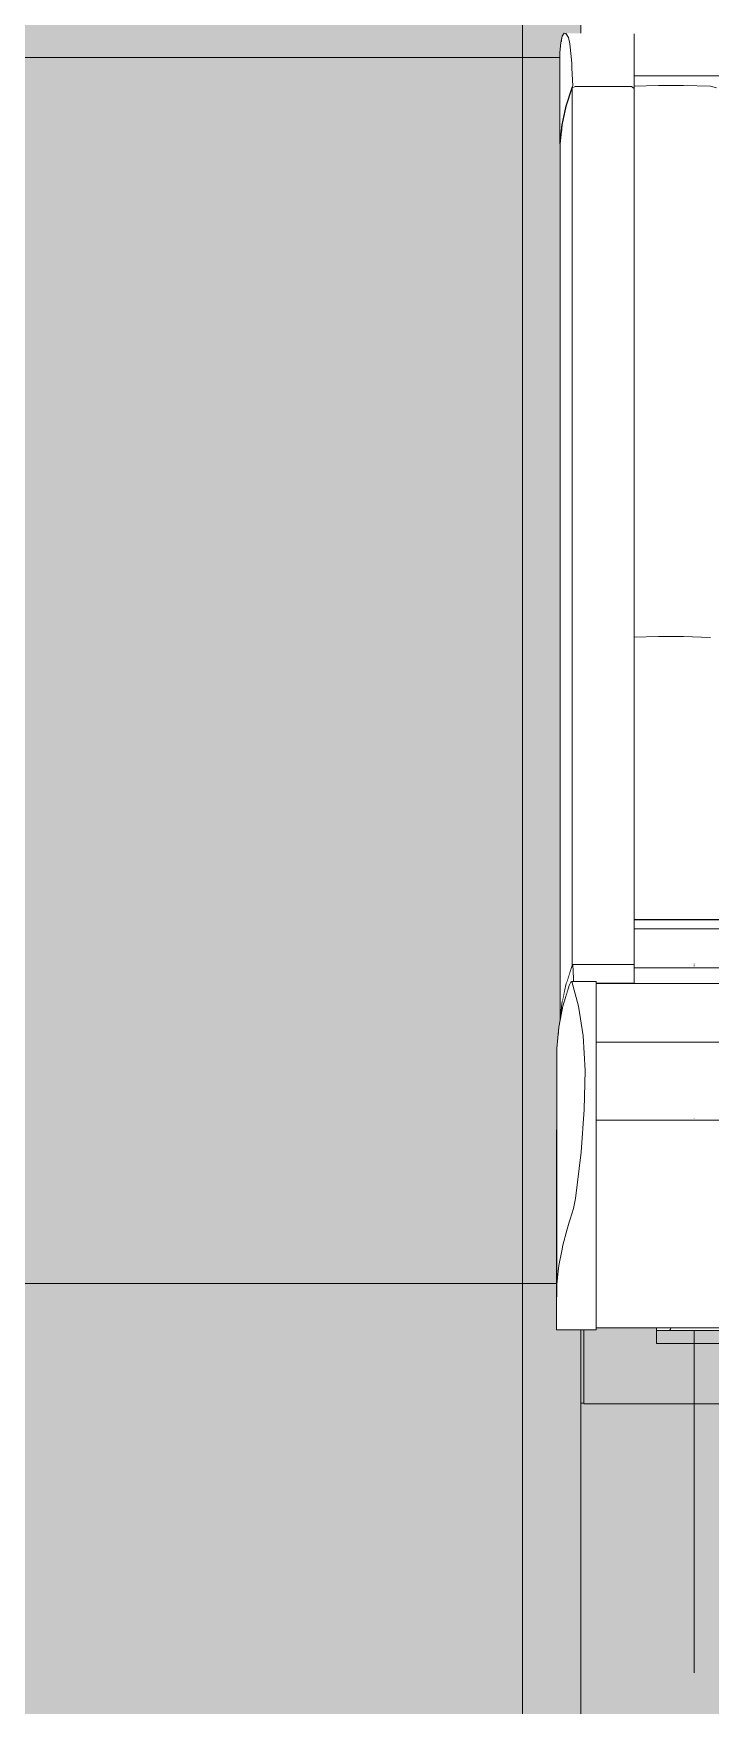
# Model space of a CAD drawing. Header units: metres. Extents: x -3 to 171, y -23 to 41.
# Drawn here: x 15.874 to 16.314, y -4.074 to -2.984 of the extents above; entities that cross this region are included whole.
import ezdxf

# ---------------------------------------------------------------- set-up
doc = ezdxf.new("R2010")
doc.units = ezdxf.units.M
doc.header["$MEASUREMENT"] = 0
doc.set_wipeout_variables(frame=1)
for name, pattern in [('Achse', [0.004, 0.002, -0.001, 0, -0.001]), ('Punkt 1_1', [0.075, 0.025, -0.05]), ('Wipeout_Contour', [1, 0, -1])]:
    doc.linetypes.add(name, pattern=pattern)
for name, color, linetype in [('6._Dach PP STG1_1_000 Achsraster', 7, 'Continuous'), ('6._Dach PP STG1_1_325 Dachfenster', 7, 'Continuous'), ('6._Dach PP STG1_1_330 Dachaufbau', 7, 'Continuous'), ('6._Dach PP STG1_1_950 Polierplan Bemaßung', 7, 'Continuous')]:
    doc.layers.add(name, color=color, linetype=linetype)

msp = doc.modelspace()

# ---------------------------------------------------------------- hatches: boundary and pattern name
at = {"layer": '6._Dach PP STG1_1_330 Dachaufbau', "linetype": 'Continuous', "lineweight": 0, "true_color": 0x000000}
h = msp.add_hatch(color=18, dxfattribs=at)
h.paths.add_polyline_path([(18.84, -4.5), (18.8399, -4.5433), (18.8397, -4.6), (18.9704, -4.6), (18.986, 0.07), (17.955, 0.07), (17.955, -0.7715), (16.205, -0.7715), (16.205, 0.07), (15.195, 0.07), (15.195, -0.4), (15.505, -0.4), (15.505, -0.7353), (12.655, -0.7353), (12.655, -4.5)])
h.paths.add_polyline_path([(17.93, -3.7987), (16.23, -3.7987), (16.23, -2.1975), (17.93, -2.1975)], flags=0)
h.paths.add_polyline_path([(14.9919, -2.1975), (14.9919, -3.7987), (13.2919, -3.7987), (13.2919, -2.1975)], flags=0)

# ---------------------------------------------------------------- linework, layer by layer
at = {"layer": '6._Dach PP STG1_1_000 Achsraster', "color": 5, "linetype": 'Achse', "lineweight": 0, "ltscale": 1000}
msp.add_line((-1.5, -3), (21, -3), dxfattribs=at)
at = {"layer": '6._Dach PP STG1_1_325 Dachfenster', "color": 7, "linetype": 'Continuous', "lineweight": 13, "ltscale": 1000, "true_color": 0xf4f4f4, "flags": 128}
for points in [[(16.1919, -4.5578), (16.1919, -2.1993)], [(16.23, -3.8288), (16.23, -3.8765)], [(16.2319, -3.8765), (16.2319, -3.8288)], [(16.2792, -3.8293), (16.2792, -3.8376)], [(16.2792, -3.8376), (17.8846, -3.8376)], [(16.2319, -3.8765), (16.23, -3.8765)], [(16.23, -3.8765), (16.23, -4.4988)], [(17.93, -3.8769), (16.2319, -3.8769)]]:
    msp.add_lwpolyline(points, dxfattribs=at)
at = {"layer": '6._Dach PP STG1_1_330 Dachaufbau', "color": 7, "linetype": 'Continuous', "lineweight": 18, "ltscale": 1000, "flags": 128}
for points in [[(16.23, -2.1975), (16.23, -3.7987)], [(16.23, -3.7987), (17.93, -3.7987)]]:
    msp.add_lwpolyline(points, dxfattribs=at)
at = {"layer": '6._Dach PP STG1_1_950 Polierplan Bemaßung', "color": 3, "linetype": 'Punkt 1_1', "lineweight": 0, "ltscale": 1000}
for p, q in [((16.3037, -4.0522), (16.3037, -1.8795)), ((0.4516, -3.7987), (22.9775, -3.7987))]:
    msp.add_line(p, q, dxfattribs=at)

# ---------------------------------------------------------------- next in the draw order: wipeouts: each hides what was drawn before it
at = {"color": 254, "linetype": 'Wipeout_Contour', "lineweight": 0, "ltscale": 135.281455}
msp.add_wipeout([(16.2526, -2.9593), (16.253, -2.9842), (16.2647, -2.9842), (16.2647, -3.0119), (17.0191, -3.0119), (17.0191, -2.9842), (17.0307, -2.9842), (17.0311, -2.9593)], dxfattribs=at).dxf.layer = '6._Dach PP STG1_1_325 Dachfenster'
at = {"color": 254, "linetype": 'Wipeout_Contour', "lineweight": 0, "ltscale": 66.587471}
msp.add_wipeout([(16.2647, -3.3777), (16.2647, -3.5616), (16.2806, -3.5616), (16.2806, -3.3772)], dxfattribs=at).dxf.layer = '6._Dach PP STG1_1_325 Dachfenster'
at = {"color": 254, "linetype": 'Wipeout_Contour', "lineweight": 0, "ltscale": 83.107999}
msp.add_wipeout([(16.2143, -3.7992), (16.2152, -3.7905), (16.2156, -3.787), (16.2156, -3.6316), (16.2143, -3.6455)], dxfattribs=at).dxf.layer = '6._Dach PP STG1_1_325 Dachfenster'
at = {"color": 254, "linetype": 'Wipeout_Contour', "lineweight": 0, "ltscale": 66.717201}
msp.add_wipeout([(16.2142, -3.8214), (16.2142, -3.8288), (16.2399, -3.8288), (16.2399, -3.8214)], dxfattribs=at).dxf.layer = '6._Dach PP STG1_1_325 Dachfenster'
at = {"color": 254, "linetype": 'Wipeout_Contour', "lineweight": 0, "ltscale": 136.834843}
msp.add_wipeout([(16.2792, -3.8291), (17.0046, -3.8293), (16.9963, -3.8291), (16.9955, -3.8286), (16.9952, -3.8276), (16.2885, -3.8276), (16.2883, -3.8286), (16.2875, -3.8291)], dxfattribs=at).dxf.layer = '6._Dach PP STG1_1_325 Dachfenster'

# ---------------------------------------------------------------- next in the draw order: wipeouts: each hides what was drawn before it
at = {"color": 254, "linetype": 'Wipeout_Contour', "lineweight": 0, "ltscale": 66.649644}
msp.add_wipeout([(16.2806, -3.3772), (16.2806, -3.5616), (16.2968, -3.5616), (16.2968, -3.3772)], dxfattribs=at).dxf.layer = '6._Dach PP STG1_1_325 Dachfenster'
at = {"color": 254, "linetype": 'Wipeout_Contour', "lineweight": 0, "ltscale": 83.092227}
msp.add_wipeout([(16.2156, -3.6316), (16.2156, -3.787), (16.2175, -3.7774), (16.2182, -3.7736), (16.2182, -3.618)], dxfattribs=at).dxf.layer = '6._Dach PP STG1_1_325 Dachfenster'
at = {"color": 254, "linetype": 'Wipeout_Contour', "lineweight": 0, "ltscale": 66.709858}
msp.add_wipeout([(16.2142, -3.8127), (16.2142, -3.8214), (16.2399, -3.8214), (16.2399, -3.8127)], dxfattribs=at).dxf.layer = '6._Dach PP STG1_1_325 Dachfenster'
at = {"color": 254, "linetype": 'Wipeout_Contour', "lineweight": 0, "ltscale": 83.35255}
msp.add_wipeout([(16.2792, -3.8291), (16.2875, -3.8291), (16.2883, -3.8286), (16.2885, -3.8276), (16.2792, -3.8276)], dxfattribs=at).dxf.layer = '6._Dach PP STG1_1_325 Dachfenster'

# ---------------------------------------------------------------- next in the draw order: linework, layer by layer
at = {"layer": '6._Dach PP STG1_1_325 Dachfenster', "color": 7, "linetype": 'Continuous', "lineweight": 13, "ltscale": 1000, "flags": 128}
msp.add_lwpolyline([(16.2142, -3.8267), (16.2142, -3.8288)], dxfattribs=at)

# ---------------------------------------------------------------- next in the draw order: wipeouts: each hides what was drawn before it
at = {"color": 254, "linetype": 'Wipeout_Contour', "lineweight": 0, "ltscale": 66.716423}
msp.add_wipeout([(16.2968, -3.3772), (16.2968, -3.5616), (16.3144, -3.5616), (16.3144, -3.3778)], dxfattribs=at).dxf.layer = '6._Dach PP STG1_1_325 Dachfenster'
at = {"color": 254, "linetype": 'Wipeout_Contour', "lineweight": 0, "ltscale": 83.098156}
msp.add_wipeout([(16.2182, -3.7736), (16.2211, -3.7632), (16.2223, -3.7586), (16.2223, -3.6045), (16.2182, -3.618)], dxfattribs=at).dxf.layer = '6._Dach PP STG1_1_325 Dachfenster'
at = {"color": 254, "linetype": 'Wipeout_Contour', "lineweight": 0, "ltscale": 66.701162}
msp.add_wipeout([(16.2143, -3.8023), (16.2142, -3.8127), (16.2399, -3.8127), (16.2399, -3.8023)], dxfattribs=at).dxf.layer = '6._Dach PP STG1_1_325 Dachfenster'
at = {"color": 254, "linetype": 'Wipeout_Contour', "lineweight": 0, "ltscale": 68.342691}
msp.add_wipeout([(17.0439, -3.8201), (16.2399, -3.8201), (16.2399, -3.8276), (17.0439, -3.8276)], dxfattribs=at).dxf.layer = '6._Dach PP STG1_1_325 Dachfenster'

# ---------------------------------------------------------------- next in the draw order: linework, layer by layer
at = {"layer": '6._Dach PP STG1_1_325 Dachfenster', "color": 7, "linetype": 'Continuous', "lineweight": 13, "ltscale": 1000, "flags": 128}
for points in [[(16.2143, -3.6469), (16.2143, -3.6615)], [(16.2142, -3.7352), (16.2143, -3.6615)], [(16.2142, -3.8288), (16.2399, -3.8288)], [(16.2399, -3.8276), (17.0439, -3.8276)], [(16.2792, -3.8276), (16.2792, -3.8291)], [(17.0046, -3.8293), (16.2792, -3.8293)], [(16.2875, -3.8291), (16.2883, -3.8286)], [(16.2883, -3.8286), (16.2885, -3.8276)]]:
    msp.add_lwpolyline(points, dxfattribs=at)

# ---------------------------------------------------------------- next in the draw order: wipeouts: each hides what was drawn before it
at = {"color": 254, "linetype": 'Wipeout_Contour', "lineweight": 0, "ltscale": 66.511827}
msp.add_wipeout([(16.3144, -3.0441), (16.2968, -3.0435), (16.2968, -3.3772), (16.3144, -3.3778)], dxfattribs=at).dxf.layer = '6._Dach PP STG1_1_325 Dachfenster'
at = {"color": 254, "linetype": 'Wipeout_Contour', "lineweight": 0, "ltscale": 200.445048}
msp.add_wipeout([(16.2223, -3.7586), (16.223, -3.7567), (16.2251, -3.7498), (16.2264, -3.7432), (16.2302, -3.7131), (16.2322, -3.6852), (16.2327, -3.6599), (16.2314, -3.6374), (16.2285, -3.618), (16.224, -3.602), (16.2234, -3.6023), (16.2223, -3.6045)], dxfattribs=at).dxf.layer = '6._Dach PP STG1_1_325 Dachfenster'
at = {"color": 254, "linetype": 'Wipeout_Contour', "lineweight": 0, "ltscale": 83.849088}
msp.add_wipeout([(16.2143, -3.7992), (16.2143, -3.8023), (16.2399, -3.8023), (16.2399, -3.7905), (16.2152, -3.7905)], dxfattribs=at).dxf.layer = '6._Dach PP STG1_1_325 Dachfenster'
at = {"color": 254, "linetype": 'Wipeout_Contour', "lineweight": 0, "ltscale": 68.335442}
msp.add_wipeout([(16.2399, -3.8114), (16.2399, -3.8201), (17.0439, -3.8201), (17.0439, -3.8114)], dxfattribs=at).dxf.layer = '6._Dach PP STG1_1_325 Dachfenster'

# ---------------------------------------------------------------- next in the draw order: wipeouts: each hides what was drawn before it
at = {"color": 254, "linetype": 'Wipeout_Contour', "lineweight": 0, "ltscale": 66.273143}
msp.add_wipeout([(16.224, -3.602), (16.2285, -3.618), (16.2399, -3.618), (16.2399, -3.602)], dxfattribs=at).dxf.layer = '6._Dach PP STG1_1_325 Dachfenster'
at = {"color": 254, "linetype": 'Wipeout_Contour', "lineweight": 0, "ltscale": 66.576193}
msp.add_wipeout([(16.2162, -3.6285), (16.2175, -3.6216), (16.2175, -3.6162), (16.2162, -3.6284)], dxfattribs=at).dxf.layer = '6._Dach PP STG1_1_325 Dachfenster'
at = {"color": 254, "linetype": 'Wipeout_Contour', "lineweight": 0, "ltscale": 66.42603}
msp.add_wipeout([(16.2399, -3.6852), (16.2322, -3.6852), (16.2302, -3.7131), (16.2399, -3.7131)], dxfattribs=at).dxf.layer = '6._Dach PP STG1_1_325 Dachfenster'
at = {"color": 254, "linetype": 'Wipeout_Contour', "lineweight": 0, "ltscale": 83.771397}
msp.add_wipeout([(16.2156, -3.787), (16.2152, -3.7905), (16.2399, -3.7905), (16.2399, -3.7774), (16.2175, -3.7774)], dxfattribs=at).dxf.layer = '6._Dach PP STG1_1_325 Dachfenster'
at = {"color": 254, "linetype": 'Wipeout_Contour', "lineweight": 0, "ltscale": 68.32698}
msp.add_wipeout([(17.0439, -3.8011), (16.2399, -3.8011), (16.2399, -3.8114), (17.0439, -3.8114)], dxfattribs=at).dxf.layer = '6._Dach PP STG1_1_325 Dachfenster'

# ---------------------------------------------------------------- next in the draw order: wipeouts: each hides what was drawn before it
at = {"color": 254, "linetype": 'Wipeout_Contour', "lineweight": 0, "ltscale": 83.415108}
msp.add_wipeout([(16.2175, -3.6162), (16.2175, -3.6216), (16.2182, -3.618), (16.2202, -3.6114), (16.2202, -3.604)], dxfattribs=at).dxf.layer = '6._Dach PP STG1_1_325 Dachfenster'
at = {"color": 254, "linetype": 'Wipeout_Contour', "lineweight": 0, "ltscale": 66.324437}
msp.add_wipeout([(16.2285, -3.618), (16.2314, -3.6374), (16.2399, -3.6374), (16.2399, -3.618)], dxfattribs=at).dxf.layer = '6._Dach PP STG1_1_325 Dachfenster'
at = {"color": 254, "linetype": 'Wipeout_Contour', "lineweight": 0, "ltscale": 66.383945}
msp.add_wipeout([(16.2302, -3.7131), (16.2264, -3.7432), (16.2399, -3.7432), (16.2399, -3.7131)], dxfattribs=at).dxf.layer = '6._Dach PP STG1_1_325 Dachfenster'
at = {"color": 254, "linetype": 'Wipeout_Contour', "lineweight": 0, "ltscale": 83.678812}
msp.add_wipeout([(16.2182, -3.7736), (16.2175, -3.7774), (16.2399, -3.7774), (16.2399, -3.7632), (16.2211, -3.7632)], dxfattribs=at).dxf.layer = '6._Dach PP STG1_1_325 Dachfenster'
at = {"color": 254, "linetype": 'Wipeout_Contour', "lineweight": 0, "ltscale": 68.317181}
msp.add_wipeout([(16.2399, -3.7894), (16.2399, -3.8011), (17.0439, -3.8011), (17.0439, -3.7894)], dxfattribs=at).dxf.layer = '6._Dach PP STG1_1_325 Dachfenster'

# ---------------------------------------------------------------- next in the draw order: linework, layer by layer
at = {"layer": '6._Dach PP STG1_1_325 Dachfenster', "color": 7, "linetype": 'Continuous', "lineweight": 13, "ltscale": 1000, "flags": 128}
msp.add_lwpolyline([(16.2142, -3.7352), (16.2142, -3.8267)], dxfattribs=at)

# ---------------------------------------------------------------- next in the draw order: wipeouts: each hides what was drawn before it
at = {"color": 254, "linetype": 'Wipeout_Contour', "lineweight": 0, "ltscale": 99.501917}
msp.add_wipeout([(16.2202, -3.6114), (16.2223, -3.6045), (16.2234, -3.6023), (16.224, -3.602), (16.2242, -3.5921), (16.2202, -3.604)], dxfattribs=at).dxf.layer = '6._Dach PP STG1_1_325 Dachfenster'
at = {"color": 254, "linetype": 'Wipeout_Contour', "lineweight": 0, "ltscale": 66.44768}
msp.add_wipeout([(16.2314, -3.6374), (16.2327, -3.6599), (16.2399, -3.6599), (16.2399, -3.6374)], dxfattribs=at).dxf.layer = '6._Dach PP STG1_1_325 Dachfenster'
at = {"color": 254, "linetype": 'Wipeout_Contour', "lineweight": 0, "ltscale": 83.611501}
msp.add_wipeout([(16.2223, -3.7586), (16.2211, -3.7632), (16.2399, -3.7632), (16.2399, -3.7567), (16.223, -3.7567)], dxfattribs=at).dxf.layer = '6._Dach PP STG1_1_325 Dachfenster'

# ---------------------------------------------------------------- next in the draw order: wipeouts: each hides what was drawn before it
at = {"color": 254, "linetype": 'Wipeout_Contour', "lineweight": 0, "ltscale": 82.663233}
msp.add_wipeout([(16.2164, -3.0563), (16.2164, -3.6266), (16.2175, -3.6162), (16.2177, -3.6153), (16.2177, -3.044)], dxfattribs=at).dxf.layer = '6._Dach PP STG1_1_325 Dachfenster'
at = {"color": 254, "linetype": 'Wipeout_Contour', "lineweight": 0, "ltscale": 83.129559}
msp.add_wipeout([(16.2242, -3.5921), (16.2242, -3.602), (16.2251, -3.602), (16.2251, -3.6), (16.2247, -3.5908)], dxfattribs=at).dxf.layer = '6._Dach PP STG1_1_325 Dachfenster'
at = {"color": 254, "linetype": 'Wipeout_Contour', "lineweight": 0, "ltscale": 66.560962}
msp.add_wipeout([(16.2399, -3.6599), (16.2327, -3.6599), (16.2322, -3.6852), (16.2399, -3.6852)], dxfattribs=at).dxf.layer = '6._Dach PP STG1_1_325 Dachfenster'
at = {"color": 254, "linetype": 'Wipeout_Contour', "lineweight": 0, "ltscale": 66.549826}
msp.add_wipeout([(16.223, -3.7567), (16.2399, -3.7567), (16.2399, -3.7498), (16.2251, -3.7498)], dxfattribs=at).dxf.layer = '6._Dach PP STG1_1_325 Dachfenster'
at = {"color": 254, "linetype": 'Wipeout_Contour', "lineweight": 0, "ltscale": 68.294238}
msp.add_wipeout([(17.0439, -3.7624), (16.2399, -3.7624), (16.2399, -3.7765), (17.0439, -3.7765)], dxfattribs=at).dxf.layer = '6._Dach PP STG1_1_325 Dachfenster'

# ---------------------------------------------------------------- next in the draw order: wipeouts: each hides what was drawn before it
at = {"color": 254, "linetype": 'Wipeout_Contour', "lineweight": 0, "ltscale": 66.573343}
msp.add_wipeout([(16.2647, -3.5908), (16.2247, -3.5908), (16.2251, -3.6), (16.2647, -3.6)], dxfattribs=at).dxf.layer = '6._Dach PP STG1_1_325 Dachfenster'
at = {"color": 254, "linetype": 'Wipeout_Contour', "lineweight": 0, "ltscale": 66.580812}
msp.add_wipeout([(16.2264, -3.7432), (16.2251, -3.7498), (16.2399, -3.7498), (16.2399, -3.7432)], dxfattribs=at).dxf.layer = '6._Dach PP STG1_1_325 Dachfenster'
at = {"color": 254, "linetype": 'Wipeout_Contour', "lineweight": 0, "ltscale": 68.285216}
msp.add_wipeout([(17.0439, -3.7563), (16.2399, -3.7563), (16.2399, -3.7624), (17.0439, -3.7624)], dxfattribs=at).dxf.layer = '6._Dach PP STG1_1_325 Dachfenster'
at = {"color": 254, "linetype": 'Wipeout_Contour', "lineweight": 0, "ltscale": 68.30621}
msp.add_wipeout([(17.0439, -3.7765), (16.2399, -3.7765), (16.2399, -3.7894), (17.0439, -3.7894)], dxfattribs=at).dxf.layer = '6._Dach PP STG1_1_325 Dachfenster'

# ---------------------------------------------------------------- next in the draw order: wipeouts: each hides what was drawn before it
at = {"color": 254, "linetype": 'Wipeout_Contour', "lineweight": 0, "ltscale": 100.188202}
msp.add_wipeout([(16.2251, -3.6), (16.2251, -3.602), (16.2399, -3.602), (16.2399, -3.6029), (16.2647, -3.6029), (16.2647, -3.6)], dxfattribs=at).dxf.layer = '6._Dach PP STG1_1_325 Dachfenster'
at = {"color": 254, "linetype": 'Wipeout_Contour', "lineweight": 0, "ltscale": 68.258738}
msp.add_wipeout([(16.2399, -3.714), (16.2399, -3.7438), (17.0439, -3.7438), (17.0439, -3.714)], dxfattribs=at).dxf.layer = '6._Dach PP STG1_1_325 Dachfenster'
at = {"color": 254, "linetype": 'Wipeout_Contour', "lineweight": 0, "ltscale": 68.279695}
msp.add_wipeout([(16.2399, -3.7499), (16.2399, -3.7563), (17.0439, -3.7563), (17.0439, -3.7499)], dxfattribs=at).dxf.layer = '6._Dach PP STG1_1_325 Dachfenster'

# ---------------------------------------------------------------- next in the draw order: wipeouts: each hides what was drawn before it
at = {"color": 254, "linetype": 'Wipeout_Contour', "lineweight": 0, "ltscale": 82.583222}
msp.add_wipeout([(16.2177, -3.6153), (16.2202, -3.604), (16.2204, -3.6034), (16.2204, -3.0318), (16.2177, -3.044)], dxfattribs=at).dxf.layer = '6._Dach PP STG1_1_325 Dachfenster'
at = {"color": 254, "linetype": 'Wipeout_Contour', "lineweight": 0, "ltscale": 68.156933}
msp.add_wipeout([(17.0439, -3.6032), (16.2399, -3.6032), (16.2399, -3.6193), (17.0439, -3.6193)], dxfattribs=at).dxf.layer = '6._Dach PP STG1_1_325 Dachfenster'
at = {"color": 254, "linetype": 'Wipeout_Contour', "lineweight": 0, "ltscale": 68.236125}
msp.add_wipeout([(16.2399, -3.714), (17.0439, -3.714), (17.0439, -3.6923), (16.2399, -3.6923)], dxfattribs=at).dxf.layer = '6._Dach PP STG1_1_325 Dachfenster'
at = {"color": 254, "linetype": 'Wipeout_Contour', "lineweight": 0, "ltscale": 68.274173}
msp.add_wipeout([(16.2399, -3.7499), (17.0439, -3.7499), (17.0439, -3.7438), (16.2399, -3.7438)], dxfattribs=at).dxf.layer = '6._Dach PP STG1_1_325 Dachfenster'

# ---------------------------------------------------------------- next in the draw order: wipeouts: each hides what was drawn before it
at = {"color": 254, "linetype": 'Wipeout_Contour', "lineweight": 0, "ltscale": 82.564238}
msp.add_wipeout([(16.2204, -3.0318), (16.2204, -3.6034), (16.2242, -3.5921), (16.2244, -3.5916), (16.2244, -3.0199)], dxfattribs=at).dxf.layer = '6._Dach PP STG1_1_325 Dachfenster'
at = {"color": 254, "linetype": 'Wipeout_Contour', "lineweight": 0, "ltscale": 68.172921}
msp.add_wipeout([(16.2399, -3.6193), (16.2399, -3.6406), (17.0439, -3.6406), (17.0439, -3.6193)], dxfattribs=at).dxf.layer = '6._Dach PP STG1_1_325 Dachfenster'
at = {"color": 254, "linetype": 'Wipeout_Contour', "lineweight": 0, "ltscale": 68.225975}
msp.add_wipeout([(17.0439, -3.6915), (16.2399, -3.6915), (16.2399, -3.6921), (17.0439, -3.6921)], dxfattribs=at).dxf.layer = '6._Dach PP STG1_1_325 Dachfenster'

# ---------------------------------------------------------------- next in the draw order: linework, layer by layer
at = {"layer": '6._Dach PP STG1_1_325 Dachfenster', "color": 7, "linetype": 'Continuous', "lineweight": 13, "ltscale": 1000, "flags": 128}
for points in [[(16.224, -3.602), (16.2285, -3.618), (16.2314, -3.6374), (16.2327, -3.6599), (16.2322, -3.6852), (16.2302, -3.7131), (16.2264, -3.7432), (16.2251, -3.7498), (16.223, -3.7567), (16.2223, -3.7586), (16.2211, -3.7632), (16.2182, -3.7736), (16.2175, -3.7774), (16.2156, -3.787), (16.2152, -3.7905), (16.2143, -3.7992), (16.2143, -3.8023), (16.2142, -3.8127), (16.2142, -3.8214), (16.2142, -3.8288)], [(16.2234, -3.6023), (16.2223, -3.6045), (16.2182, -3.618), (16.2156, -3.6316), (16.2143, -3.6455), (16.2143, -3.6469)], [(16.2234, -3.6023), (16.224, -3.602)], [(16.224, -3.602), (16.2399, -3.602)]]:
    msp.add_lwpolyline(points, dxfattribs=at)

# ---------------------------------------------------------------- next in the draw order: wipeouts: each hides what was drawn before it
at = {"color": 254, "linetype": 'Wipeout_Contour', "lineweight": 0, "ltscale": 66.356102}
msp.add_wipeout([(16.2262, -3.0189), (16.2262, -3.5908), (16.263, -3.5908), (16.263, -3.0189)], dxfattribs=at).dxf.layer = '6._Dach PP STG1_1_325 Dachfenster'
at = {"color": 254, "linetype": 'Wipeout_Contour', "lineweight": 0, "ltscale": 68.182102}
msp.add_wipeout([(16.2399, -3.6406), (16.2399, -3.6414), (17.0439, -3.6414), (17.0439, -3.6406)], dxfattribs=at).dxf.layer = '6._Dach PP STG1_1_325 Dachfenster'
at = {"color": 254, "linetype": 'Wipeout_Contour', "lineweight": 0, "ltscale": 68.214388}
msp.add_wipeout([(16.2399, -3.6649), (16.2399, -3.6913), (17.0439, -3.6913), (17.0439, -3.6649)], dxfattribs=at).dxf.layer = '6._Dach PP STG1_1_325 Dachfenster'

# ---------------------------------------------------------------- next in the draw order: linework, layer by layer
at = {"layer": '6._Dach PP STG1_1_325 Dachfenster', "color": 7, "linetype": 'Continuous', "lineweight": 13, "ltscale": 1000, "flags": 128}
msp.add_lwpolyline([(16.2399, -3.6923), (17.0439, -3.6923)], dxfattribs=at)

# ---------------------------------------------------------------- next in the draw order: wipeouts: each hides what was drawn before it
at = {"color": 254, "linetype": 'Wipeout_Contour', "lineweight": 0, "ltscale": 83.362828}
msp.add_wipeout([(16.2244, -3.0199), (16.2244, -3.5916), (16.2246, -3.5909), (16.2262, -3.5908), (16.2262, -3.0189)], dxfattribs=at).dxf.layer = '6._Dach PP STG1_1_325 Dachfenster'
at = {"color": 254, "linetype": 'Wipeout_Contour', "lineweight": 0, "ltscale": 66.431695}
msp.add_wipeout([(16.263, -3.0189), (16.263, -3.5908), (16.2647, -3.5908), (16.2647, -3.0202)], dxfattribs=at).dxf.layer = '6._Dach PP STG1_1_325 Dachfenster'
at = {"color": 254, "linetype": 'Wipeout_Contour', "lineweight": 0, "ltscale": 68.19284}
msp.add_wipeout([(16.2399, -3.6649), (17.0439, -3.6649), (17.0439, -3.6414), (16.2399, -3.6414)], dxfattribs=at).dxf.layer = '6._Dach PP STG1_1_325 Dachfenster'

# ---------------------------------------------------------------- next in the draw order: linework, layer by layer
at = {"layer": '6._Dach PP STG1_1_325 Dachfenster', "color": 7, "linetype": 'Continuous', "lineweight": 13, "ltscale": 1000, "flags": 128}
for points in [[(16.2162, -3.6284), (16.2175, -3.6162), (16.2202, -3.604), (16.2242, -3.5921), (16.2246, -3.5909)], [(16.2247, -3.5908), (16.2251, -3.6), (16.2251, -3.602)], [(16.2399, -3.8288), (16.2399, -3.8214), (16.2399, -3.8127), (16.2399, -3.8023), (16.2399, -3.7905), (16.2399, -3.7774), (16.2399, -3.7632), (16.2399, -3.7567), (16.2399, -3.7498), (16.2399, -3.7432), (16.2399, -3.7131), (16.2399, -3.6852), (16.2399, -3.6599), (16.2399, -3.6374), (16.2399, -3.618), (16.2399, -3.602)], [(16.2399, -3.6414), (17.0439, -3.6414)]]:
    msp.add_lwpolyline(points, dxfattribs=at)

# ---------------------------------------------------------------- next in the draw order: wipeouts: each hides what was drawn before it
at = {"color": 254, "linetype": 'Wipeout_Contour', "lineweight": 0, "ltscale": 50.096042}
msp.add_wipeout([(16.2242, -3.0199), (16.2246, -3.0188), (16.2242, -3.0069)], dxfattribs=at).dxf.layer = '6._Dach PP STG1_1_325 Dachfenster'
at = {"color": 254, "linetype": 'Wipeout_Contour', "lineweight": 0, "ltscale": 66.382528}
msp.add_wipeout([(16.2647, -3.3777), (16.2806, -3.3772), (16.2806, -3.0435), (16.2647, -3.044)], dxfattribs=at).dxf.layer = '6._Dach PP STG1_1_325 Dachfenster'
at = {"color": 254, "linetype": 'Wipeout_Contour', "lineweight": 0, "ltscale": 68.116663}
msp.add_wipeout([(16.2647, -3.5618), (16.2647, -3.5675), (17.0191, -3.5675), (17.0191, -3.5618)], dxfattribs=at).dxf.layer = '6._Dach PP STG1_1_325 Dachfenster'
at = {"color": 254, "linetype": 'Wipeout_Contour', "lineweight": 0, "ltscale": 68.130279}
msp.add_wipeout([(16.2647, -3.5791), (16.2647, -3.5826), (17.0191, -3.5826), (17.0191, -3.5791)], dxfattribs=at).dxf.layer = '6._Dach PP STG1_1_325 Dachfenster'
at = {"color": 254, "linetype": 'Wipeout_Contour', "lineweight": 0, "ltscale": 68.14009}
msp.add_wipeout([(16.2647, -3.592), (16.2647, -3.593), (17.0191, -3.593), (17.0191, -3.592)], dxfattribs=at).dxf.layer = '6._Dach PP STG1_1_325 Dachfenster'

# ---------------------------------------------------------------- next in the draw order: linework, layer by layer
at = {"layer": '6._Dach PP STG1_1_325 Dachfenster', "color": 7, "linetype": 'Continuous', "lineweight": 13, "ltscale": 1000, "flags": 128}
msp.add_lwpolyline([(17.0191, -3.5616), (16.2647, -3.5616)], dxfattribs=at)

# ---------------------------------------------------------------- next in the draw order: wipeouts: each hides what was drawn before it
at = {"color": 254, "linetype": 'Wipeout_Contour', "lineweight": 0, "ltscale": 66.445388}
msp.add_wipeout([(16.2806, -3.0435), (16.2806, -3.3772), (16.2968, -3.3772), (16.2968, -3.0435)], dxfattribs=at).dxf.layer = '6._Dach PP STG1_1_325 Dachfenster'
at = {"color": 254, "linetype": 'Wipeout_Contour', "lineweight": 0, "ltscale": 68.122925}
msp.add_wipeout([(17.0191, -3.571), (16.2647, -3.571), (16.2647, -3.5733), (17.0191, -3.5733)], dxfattribs=at).dxf.layer = '6._Dach PP STG1_1_325 Dachfenster'
at = {"color": 254, "linetype": 'Wipeout_Contour', "lineweight": 0, "ltscale": 68.144423}
msp.add_wipeout([(17.0191, -3.5964), (16.2647, -3.5964), (16.2647, -3.5987), (17.0191, -3.5987)], dxfattribs=at).dxf.layer = '6._Dach PP STG1_1_325 Dachfenster'

# ---------------------------------------------------------------- next in the draw order: linework, layer by layer
at = {"layer": '6._Dach PP STG1_1_325 Dachfenster', "color": 7, "linetype": 'Continuous', "lineweight": 13, "ltscale": 1000, "flags": 128}
msp.add_lwpolyline([(16.3144, -3.3778), (16.2968, -3.3772), (16.2806, -3.3772), (16.2647, -3.3777)], dxfattribs=at)

# ---------------------------------------------------------------- next in the draw order: wipeouts: each hides what was drawn before it
at = {"color": 254, "linetype": 'Wipeout_Contour', "lineweight": 0, "ltscale": 66.239333}
msp.add_wipeout([(16.2647, -3.0187), (16.2647, -3.044), (16.2806, -3.0435), (16.2806, -3.0182)], dxfattribs=at).dxf.layer = '6._Dach PP STG1_1_325 Dachfenster'
at = {"color": 254, "linetype": 'Wipeout_Contour', "lineweight": 0, "ltscale": 68.121126}
msp.add_wipeout([(16.2647, -3.569), (16.2647, -3.571), (17.0191, -3.571), (17.0191, -3.569)], dxfattribs=at).dxf.layer = '6._Dach PP STG1_1_325 Dachfenster'
at = {"color": 254, "linetype": 'Wipeout_Contour', "lineweight": 0, "ltscale": 68.142613}
msp.add_wipeout([(16.2647, -3.5964), (17.0191, -3.5964), (17.0191, -3.5945), (16.2647, -3.5945)], dxfattribs=at).dxf.layer = '6._Dach PP STG1_1_325 Dachfenster'

# ---------------------------------------------------------------- next in the draw order: wipeouts: each hides what was drawn before it
at = {"color": 254, "linetype": 'Wipeout_Contour', "lineweight": 0, "ltscale": 66.303594}
msp.add_wipeout([(16.2968, -3.0182), (16.2806, -3.0182), (16.2806, -3.0435), (16.2968, -3.0435)], dxfattribs=at).dxf.layer = '6._Dach PP STG1_1_325 Dachfenster'
at = {"color": 254, "linetype": 'Wipeout_Contour', "lineweight": 0, "ltscale": 68.119661}
msp.add_wipeout([(17.0191, -3.5675), (16.2647, -3.5675), (16.2647, -3.569), (17.0191, -3.569)], dxfattribs=at).dxf.layer = '6._Dach PP STG1_1_325 Dachfenster'
at = {"color": 254, "linetype": 'Wipeout_Contour', "lineweight": 0, "ltscale": 68.127514}
msp.add_wipeout([(16.2647, -3.576), (16.2647, -3.5791), (17.0191, -3.5791), (17.0191, -3.576)], dxfattribs=at).dxf.layer = '6._Dach PP STG1_1_325 Dachfenster'
at = {"color": 254, "linetype": 'Wipeout_Contour', "lineweight": 0, "ltscale": 68.141138}
msp.add_wipeout([(16.2647, -3.593), (16.2647, -3.5945), (17.0191, -3.5945), (17.0191, -3.593)], dxfattribs=at).dxf.layer = '6._Dach PP STG1_1_325 Dachfenster'
at = {"color": 254, "linetype": 'Wipeout_Contour', "lineweight": 0, "ltscale": 68.148463}
msp.add_wipeout([(16.2647, -3.6032), (17.0191, -3.6032), (17.0191, -3.6015), (16.2647, -3.6015)], dxfattribs=at).dxf.layer = '6._Dach PP STG1_1_325 Dachfenster'

# ---------------------------------------------------------------- next in the draw order: linework, layer by layer
at = {"layer": '6._Dach PP STG1_1_325 Dachfenster', "color": 7, "linetype": 'Continuous', "lineweight": 13, "ltscale": 1000, "flags": 128}
msp.add_lwpolyline([(17.0191, -3.5675), (16.2647, -3.5675)], dxfattribs=at)

# ---------------------------------------------------------------- next in the draw order: wipeouts: each hides what was drawn before it
at = {"color": 254, "linetype": 'Wipeout_Contour', "lineweight": 0, "ltscale": 66.36923}
msp.add_wipeout([(16.3144, -3.0188), (16.2968, -3.0182), (16.2968, -3.0435), (16.3144, -3.0441)], dxfattribs=at).dxf.layer = '6._Dach PP STG1_1_325 Dachfenster'
at = {"color": 254, "linetype": 'Wipeout_Contour', "lineweight": 0, "ltscale": 68.125064}
msp.add_wipeout([(16.2647, -3.5733), (16.2647, -3.576), (17.0191, -3.576), (17.0191, -3.5733)], dxfattribs=at).dxf.layer = '6._Dach PP STG1_1_325 Dachfenster'
at = {"color": 254, "linetype": 'Wipeout_Contour', "lineweight": 0, "ltscale": 68.13654}
msp.add_wipeout([(16.2647, -3.5863), (16.2647, -3.5902), (17.0191, -3.5902), (17.0191, -3.5863)], dxfattribs=at).dxf.layer = '6._Dach PP STG1_1_325 Dachfenster'
at = {"color": 254, "linetype": 'Wipeout_Contour', "lineweight": 0, "ltscale": 68.146577}
msp.add_wipeout([(16.2647, -3.5987), (16.2647, -3.6015), (17.0191, -3.6015), (17.0191, -3.5987)], dxfattribs=at).dxf.layer = '6._Dach PP STG1_1_325 Dachfenster'

# ---------------------------------------------------------------- next in the draw order: linework, layer by layer
at = {"layer": '6._Dach PP STG1_1_325 Dachfenster', "color": 7, "linetype": 'Continuous', "lineweight": 13, "ltscale": 1000, "flags": 128}
for points in [[(16.2399, -3.6029), (16.2647, -3.6029)], [(16.2399, -3.6032), (17.0439, -3.6032)]]:
    msp.add_lwpolyline(points, dxfattribs=at)

# ---------------------------------------------------------------- next in the draw order: wipeouts: each hides what was drawn before it
at = {"color": 254, "linetype": 'Wipeout_Contour', "lineweight": 0, "ltscale": 270.713847}
msp.add_wipeout([(17.0191, -3.0119), (16.2647, -3.0119), (16.2647, -3.0187), (16.2806, -3.0182), (16.2968, -3.0182), (16.3144, -3.0188), (16.3182, -3.0198), (16.3192, -3.0226), (16.3192, -3.0262), (16.9646, -3.0262), (16.9646, -3.0226), (16.9656, -3.0198), (16.9694, -3.0188), (16.987, -3.0182), (17.0032, -3.0182), (17.0191, -3.0187)], dxfattribs=at).dxf.layer = '6._Dach PP STG1_1_325 Dachfenster'
at = {"color": 254, "linetype": 'Wipeout_Contour', "lineweight": 0, "ltscale": 68.133327}
msp.add_wipeout([(17.0191, -3.5826), (16.2647, -3.5826), (16.2647, -3.5863), (17.0191, -3.5863)], dxfattribs=at).dxf.layer = '6._Dach PP STG1_1_325 Dachfenster'

# ---------------------------------------------------------------- next in the draw order: wipeouts: each hides what was drawn before it
at = {"color": 254, "linetype": 'Wipeout_Contour', "lineweight": 0, "ltscale": 199.739281}
msp.add_wipeout([(16.2162, -3.0563), (16.2177, -3.044), (16.2204, -3.0318), (16.2244, -3.0199), (16.2262, -3.0189), (16.263, -3.0189), (16.2647, -3.0202), (16.2647, -3.0188), (16.2246, -3.0188), (16.2242, -3.0199), (16.2202, -3.0318), (16.2175, -3.044)], dxfattribs=at).dxf.layer = '6._Dach PP STG1_1_325 Dachfenster'
at = {"color": 254, "linetype": 'Wipeout_Contour', "lineweight": 0, "ltscale": 68.138846}
msp.add_wipeout([(16.2647, -3.5908), (16.2647, -3.5913), (17.0191, -3.5913), (17.0191, -3.5908)], dxfattribs=at).dxf.layer = '6._Dach PP STG1_1_325 Dachfenster'

# ---------------------------------------------------------------- next in the draw order: wipeouts: each hides what was drawn before it
at = {"color": 254, "linetype": 'Wipeout_Contour', "lineweight": 0, "ltscale": 82.322683}
msp.add_wipeout([(16.2162, -2.9968), (16.2162, -3.0563), (16.2175, -3.044), (16.2175, -2.9872), (16.2169, -2.9904)], dxfattribs=at).dxf.layer = '6._Dach PP STG1_1_325 Dachfenster'
at = {"color": 254, "linetype": 'Wipeout_Contour', "lineweight": 0, "ltscale": 50.882705}
msp.add_wipeout([(17.0191, -3.5917), (16.2647, -3.5917), (17.0191, -3.592)], dxfattribs=at).dxf.layer = '6._Dach PP STG1_1_325 Dachfenster'

# ---------------------------------------------------------------- next in the draw order: linework, layer by layer
at = {"layer": '6._Dach PP STG1_1_325 Dachfenster', "color": 7, "linetype": 'Continuous', "lineweight": 13, "ltscale": 1000, "flags": 128}
msp.add_lwpolyline([(16.2164, -3.0563), (16.2164, -3.6266)], dxfattribs=at)

# ---------------------------------------------------------------- next in the draw order: wipeouts: each hides what was drawn before it
at = {"color": 254, "linetype": 'Wipeout_Contour', "lineweight": 0, "ltscale": 99.022382}
msp.add_wipeout([(16.2178, -2.9861), (16.2175, -2.9872), (16.2175, -3.044), (16.2202, -3.0318), (16.2202, -2.9845), (16.2192, -2.9842)], dxfattribs=at).dxf.layer = '6._Dach PP STG1_1_325 Dachfenster'
at = {"color": 254, "linetype": 'Wipeout_Contour', "lineweight": 0, "ltscale": 50.882061}
msp.add_wipeout([(17.0191, -3.5907), (16.2647, -3.5907), (17.0191, -3.5908)], dxfattribs=at).dxf.layer = '6._Dach PP STG1_1_325 Dachfenster'

# ---------------------------------------------------------------- next in the draw order: linework, layer by layer
at = {"layer": '6._Dach PP STG1_1_325 Dachfenster', "color": 7, "linetype": 'Continuous', "lineweight": 13, "ltscale": 1000, "flags": 128}
for points in [[(16.2247, -3.5908), (16.2647, -3.5908)], [(16.2647, -3.6029), (16.2647, -3.6), (16.2647, -3.5908)], [(17.0191, -3.593), (16.2647, -3.593)]]:
    msp.add_lwpolyline(points, dxfattribs=at)

# ---------------------------------------------------------------- next in the draw order: wipeouts: each hides what was drawn before it
at = {"color": 254, "linetype": 'Wipeout_Contour', "lineweight": 0, "ltscale": 66.075632}
msp.add_wipeout([(16.2647, -2.9911), (16.2228, -2.9911), (16.224, -3.0037), (16.2647, -3.0037)], dxfattribs=at).dxf.layer = '6._Dach PP STG1_1_325 Dachfenster'

# ---------------------------------------------------------------- next in the draw order: wipeouts: each hides what was drawn before it
at = {"color": 254, "linetype": 'Wipeout_Contour', "lineweight": 0, "ltscale": 131.670103}
msp.add_wipeout([(16.2202, -2.9845), (16.2202, -3.0318), (16.2242, -3.0199), (16.2242, -3.0069), (16.224, -3.0037), (16.2228, -2.9911), (16.2219, -2.9869), (16.2204, -2.9846)], dxfattribs=at).dxf.layer = '6._Dach PP STG1_1_325 Dachfenster'

# ---------------------------------------------------------------- next in the draw order: linework, layer by layer
at = {"layer": '6._Dach PP STG1_1_325 Dachfenster', "color": 7, "linetype": 'Continuous', "lineweight": 13, "ltscale": 1000, "flags": 128}
msp.add_lwpolyline([(16.2162, -2.9968), (16.2162, -3.0563)], dxfattribs=at)

# ---------------------------------------------------------------- next in the draw order: wipeouts: each hides what was drawn before it
at = {"color": 254, "linetype": 'Wipeout_Contour', "lineweight": 0, "ltscale": 50.073522}
msp.add_wipeout([(16.2192, -2.9842), (16.2202, -2.9845), (16.2647, -2.9846)], dxfattribs=at).dxf.layer = '6._Dach PP STG1_1_325 Dachfenster'
at = {"color": 254, "linetype": 'Wipeout_Contour', "lineweight": 0, "ltscale": 50.154941}
msp.add_wipeout([(16.2246, -3.0188), (16.2647, -3.0188), (16.2247, -3.0184)], dxfattribs=at).dxf.layer = '6._Dach PP STG1_1_325 Dachfenster'

# ---------------------------------------------------------------- next in the draw order: wipeouts: each hides what was drawn before it
at = {"color": 254, "linetype": 'Wipeout_Contour', "lineweight": 0, "ltscale": 66.059783}
msp.add_wipeout([(16.2647, -2.9846), (16.2204, -2.9846), (16.2219, -2.9869), (16.2647, -2.9869)], dxfattribs=at).dxf.layer = '6._Dach PP STG1_1_325 Dachfenster'
at = {"color": 254, "linetype": 'Wipeout_Contour', "lineweight": 0, "ltscale": 83.042218}
msp.add_wipeout([(16.224, -3.0037), (16.2242, -3.0069), (16.2247, -3.0184), (16.2647, -3.0184), (16.2647, -3.0037)], dxfattribs=at).dxf.layer = '6._Dach PP STG1_1_325 Dachfenster'

# ---------------------------------------------------------------- next in the draw order: linework, layer by layer
at = {"layer": '6._Dach PP STG1_1_325 Dachfenster', "color": 7, "linetype": 'Continuous', "lineweight": 13, "ltscale": 1000, "flags": 128}
for points in [[(16.2647, -3.0119), (17.0191, -3.0119)], [(16.2246, -3.0188), (16.2242, -3.0199), (16.2202, -3.0318), (16.2175, -3.044), (16.2162, -3.0563)], [(16.2164, -3.0563), (16.2177, -3.044), (16.2204, -3.0318), (16.2244, -3.0199)], [(16.2244, -3.0199), (16.2262, -3.0189)], [(16.2244, -3.0199), (16.2244, -3.5916)], [(16.2262, -3.0189), (16.263, -3.0189)], [(16.263, -3.0189), (16.2647, -3.0202)], [(16.3182, -3.0198), (16.3144, -3.0188), (16.2968, -3.0182), (16.2806, -3.0182), (16.2647, -3.0187)], [(16.2647, -3.0202), (16.2647, -3.0188)], [(16.2647, -3.0202), (16.2647, -3.5908)]]:
    msp.add_lwpolyline(points, dxfattribs=at)

# ---------------------------------------------------------------- next in the draw order: wipeouts: each hides what was drawn before it
at = {"color": 254, "linetype": 'Wipeout_Contour', "lineweight": 0, "ltscale": 66.073634}
msp.add_wipeout([(16.2219, -2.9869), (16.2228, -2.9911), (16.2647, -2.9911), (16.2647, -2.9869)], dxfattribs=at).dxf.layer = '6._Dach PP STG1_1_325 Dachfenster'

# ---------------------------------------------------------------- next in the draw order: linework, layer by layer
at = {"layer": '6._Dach PP STG1_1_325 Dachfenster', "color": 7, "linetype": 'Continuous', "lineweight": 13, "ltscale": 1000, "flags": 128}
for points in [[(16.2162, -2.9968), (16.2169, -2.9904), (16.2175, -2.9872), (16.2178, -2.9861), (16.2192, -2.9842), (16.2202, -2.9845), (16.2219, -2.9869), (16.2228, -2.9911), (16.224, -3.0037), (16.2242, -3.0069), (16.2247, -3.0184)], [(16.2647, -3.0184), (16.2647, -3.0037), (16.2647, -2.9911), (16.2647, -2.9869), (16.2647, -2.9846)]]:
    msp.add_lwpolyline(points, dxfattribs=at)

doc.saveas('drawing.dxf')
